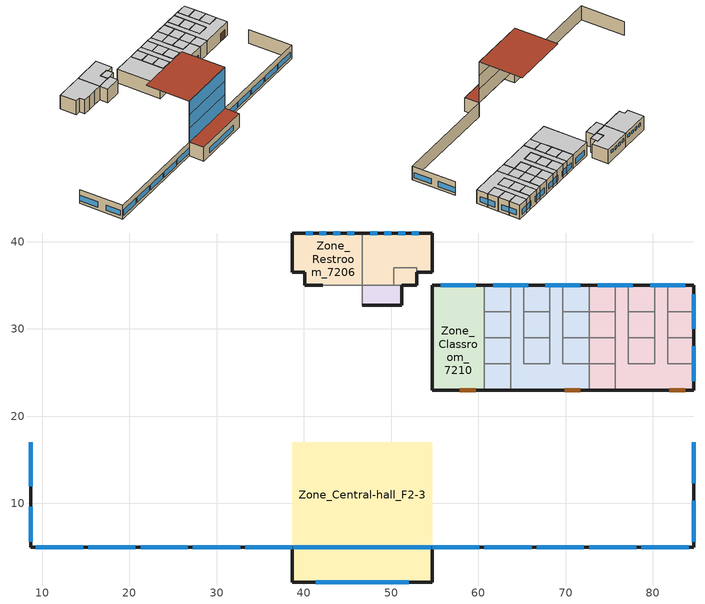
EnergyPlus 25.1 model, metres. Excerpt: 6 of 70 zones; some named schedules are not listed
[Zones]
Zone_Restroom_7206
 floor to Zone_Restroom_7112 (Interior Floor): 46.7,41 46.7,35 40.1,35 40.1,36.5 38.7,36.5 38.7,41 z4.8; 54.7,41 54.7,36.5 52.95,36.5 52.95,37 50.3,37 50.3,35 46.7,35 46.7,41 z4.8; 52.95,37 52.95,35 50.3,35 50.3,37 z4.8
 wall outside (ASHRAE 189.1-2009 ExtWall SteelFrame ClimateZone 1-3): 51.2,35 52.95,35 52.95,36.5 54.7,36.5 54.7,41 46.7,41 38.7,41 38.7,36.5 40.1,36.5 40.1,35 42.2,35 z4.8:8.8
 wall to Zone_Elevator_R (Interior Wall): 44.45,35 46.7,35 z4.8:8.8
 wall to Zone_Elevator_L (Interior Wall): 42.2,35 44.45,35 z4.8:8.8
 wall to Zone_Restroom_7206 (Interior Wall): 46.7,35 46.7,41 46.7,35 / 52.95,37 52.95,36.5 52.95,37 50.3,37 52.95,37 / 50.3,35 50.3,37 50.3,35 z4.8:8.8
 wall to Zone_Elec/MechRoom_7209 (Interior Wall): 46.7,35 50.3,35 51.2,35 z4.8:8.8
 window (ASHRAE 189.1-2009 ExtWindow ClimateZone 3): 41,41 40.2,41 / 45.8,41 45,41 / 44.2,41 43.4,41 / 42.6,41 41.8,41 / 53.2,41 52.4,41 / 48.4,41 47.6,41 / 50,41 49.2,41 / 51.6,41 50.8,41 z7:7.8
 ceiling to Zone_Restroom_7304 (Interior Ceiling): 46.7,35 46.7,41 38.7,41 38.7,36.5 40.1,36.5 40.1,35 z8.8; 50.3,35 50.3,37 52.95,37 52.95,36.5 54.7,36.5 54.7,41 46.7,41 46.7,35 z8.8; 52.95,35 52.95,37 50.3,37 50.3,35 z8.8
Zone_Classroom_7210
 floor to Zone_Restroom_7116 (Interior Floor): 60.7,35 60.7,32 54.7,32 54.7,35 z4.8
 floor to Zone_Library_7117 (Interior Floor): 60.7,32 60.7,23 54.7,23 54.7,32 z4.8
 wall outside (ASHRAE 189.1-2009 ExtWall SteelFrame ClimateZone 1-3): 60.7,35 54.7,35 54.7,23 60.7,23 z4.8:8.8
 wall to Zone_Office_7211 (Interior Wall): 60.7,23 60.7,26 60.7,29 60.7,32 60.7,35 z4.8:8.8
 window (ASHRAE 189.1-2009 ExtWindow ClimateZone 3): 59.7,35 55.7,35 z5.6:7.1
 door (Exterior Door): 57.9,23 59.7,23 z4.8:7
 ceiling to Zone_Classroom_7308 (Interior Ceiling): 60.7,23 60.7,35 54.7,35 54.7,23 z8.8
Zone_Office_7211
 floor to Zone_Corridor_Behide-7118-7121 (Interior Floor): 69.7,35 69.7,33 68.2,33 68.2,35 z4.8; 65.2,35 65.2,33 63.7,33 63.7,35 z4.8; 72.7,35 72.7,33 69.7,33 69.7,35 z4.8; 63.7,35 63.7,33 60.7,33 60.7,35 z4.8; 68.2,35 68.2,33 65.2,33 65.2,35 z4.8
 floor to Zone_ClosedOffice_7118 (Interior Floor): 65.2,33 65.2,26 66.7,26 66.7,23 63.7,23 63.7,29.5 64.7,29.5 64.7,33 z4.8; 64.7,33 64.7,29.5 63.7,29.5 63.7,33 z4.8; 63.7,26 63.7,23 60.7,23 60.7,26 z4.8; 63.7,29 63.7,26 60.7,26 60.7,29 z4.8; 63.7,29.5 63.7,29 60.7,29 60.7,29.5 z4.8; 63.7,32 63.7,29.5 60.7,29.5 60.7,32 z4.8; 63.7,33 63.7,32 60.7,32 60.7,33 z4.8; 66.7,29 66.7,26 65.2,26 65.2,29 z4.8; 66.7,32 66.7,29 65.2,29 65.2,32 z4.8; 66.7,33 66.7,32 65.2,32 65.2,33 z4.8
 floor to Zone_ClosedOffice_7120 (Interior Floor): 69.7,33 69.7,29.5 68.7,29.5 68.7,33 z4.8; 68.7,33 68.7,29.5 69.7,29.5 69.7,26 72.7,26 72.7,23 66.7,23 66.7,26 68.2,26 68.2,33 z4.8; 72.7,33 72.7,32 69.7,32 69.7,33 z4.8; 68.2,29 68.2,26 66.7,26 66.7,29 z4.8; 68.2,32 68.2,29 66.7,29 66.7,32 z4.8; 68.2,33 68.2,32 66.7,32 66.7,33 z4.8; 72.7,29 72.7,26 69.7,26 69.7,29 z4.8; 72.7,29.5 72.7,29 69.7,29 69.7,29.5 z4.8; 72.7,32 72.7,29.5 69.7,29.5 69.7,32 z4.8
 wall outside (ASHRAE 189.1-2009 ExtWall SteelFrame ClimateZone 1-3): 60.7,23 63.7,23 72.7,23 / 72.7,35 69.7,35 68.2,35 65.2,35 63.7,35 60.7,35 z4.8:8.8
 wall to Zone_Office_7212 (Interior Wall): 72.7,23 72.7,26 72.7,29 72.7,32 72.7,35 z4.8:8.8
 wall to Zone_Office_7211 (Interior Wall): 63.7,26 63.7,23 63.7,26 60.7,26 63.7,26 63.7,29 63.7,26 / 63.7,32 63.7,29 60.7,29 63.7,29 63.7,32 60.7,32 63.7,32 63.7,35 63.7,32 / 65.2,32 65.2,35 65.2,32 65.2,29 65.2,32 68.2,32 68.2,29 68.2,26 65.2,26 65.2,29 65.2,26 68.2,26 68.2,29 65.2,29 68.2,29 68.2,32 65.2,32 / 68.2,35 68.2,32 68.2,35 / 69.7,32 69.7,35 69.7,32 72.7,32 69.7,32 69.7,29 69.7,32 / 69.7,26 69.7,29 69.7,26 72.7,26 69.7,26 / 72.7,29 69.7,29 72.7,29 z4.8:8.8
 window (ASHRAE 189.1-2009 ExtWindow ClimateZone 3): 65.15,35 63.75,35 / 69.65,35 68.25,35 / 71.7,35 69.7,35 / 63.7,35 61.7,35 / 65.7,35 65.2,35 / 68.2,35 67.7,35 z5.6:7.1
 door (Exterior Door): 69.9,23 71.7,23 z4.8:7
 ceiling to Zone_Classroom_7309 (Interior Ceiling): 72.7,23 72.7,26 69.7,26 69.7,35 68.2,35 68.2,26 65.2,26 65.2,35 63.7,35 63.7,23 z8.8; 63.7,23 63.7,26 60.7,26 60.7,23 z8.8; 72.7,32 72.7,35 69.7,35 69.7,32 z8.8; 63.7,26 63.7,29 60.7,29 60.7,26 z8.8; 63.7,29 63.7,32 60.7,32 60.7,29 z8.8; 63.7,32 63.7,35 60.7,35 60.7,32 z8.8; 68.2,26 68.2,29 65.2,29 65.2,26 z8.8; 68.2,29 68.2,32 65.2,32 65.2,29 z8.8; 68.2,32 68.2,35 65.2,35 65.2,32 z8.8; 72.7,26 72.7,29 69.7,29 69.7,26 z8.8; 72.7,29 72.7,32 69.7,32 69.7,29 z8.8
Zone_Office_7212
 floor to Zone_Elec/MechRoom_7122 (Interior Floor): 81.7,35 81.7,26 84.7,26 84.7,23 75.7,23 75.7,29 77.2,29 77.2,26 80.2,26 80.2,35 z4.8; 77.2,35 77.2,29 75.7,29 75.7,35 z4.8; 75.7,26 75.7,23 72.7,23 72.7,26 z4.8; 84.7,35 84.7,32 81.7,32 81.7,35 z4.8; 75.7,29 75.7,26 72.7,26 72.7,29 z4.8; 75.7,32 75.7,29 72.7,29 72.7,32 z4.8; 75.7,35 75.7,32 72.7,32 72.7,35 z4.8; 80.2,29 80.2,26 77.2,26 77.2,29 z4.8; 80.2,32 80.2,29 78.7,29 78.7,32 z4.8; 78.7,32 78.7,29 77.2,29 77.2,32 z4.8; 80.2,35 80.2,32 78.7,32 78.7,35 z4.8; 78.7,35 78.7,32 77.2,32 77.2,35 z4.8; 84.7,29 84.7,26 81.7,26 81.7,29 z4.8; 84.7,32 84.7,29 81.7,29 81.7,32 z4.8
 wall outside (ASHRAE 189.1-2009 ExtWall SteelFrame ClimateZone 1-3): 72.7,23 75.7,23 84.7,23 84.7,26 84.7,29 84.7,32 84.7,35 81.7,35 80.2,35 77.2,35 75.7,35 72.7,35 z4.8:8.8
 wall to Zone_Office_7212 (Interior Wall): 75.7,26 75.7,23 75.7,26 72.7,26 75.7,26 75.7,29 75.7,26 / 75.7,32 75.7,29 72.7,29 75.7,29 75.7,32 72.7,32 75.7,32 75.7,35 75.7,32 / 77.2,32 77.2,35 77.2,32 77.2,29 77.2,32 80.2,32 80.2,29 80.2,26 77.2,26 77.2,29 77.2,26 80.2,26 80.2,29 77.2,29 80.2,29 80.2,32 77.2,32 / 80.2,35 80.2,32 80.2,35 / 81.7,32 81.7,35 81.7,32 84.7,32 81.7,32 81.7,29 81.7,32 / 81.7,26 81.7,29 81.7,26 84.7,26 81.7,26 / 84.7,29 81.7,29 84.7,29 z4.8:8.8
 window (ASHRAE 189.1-2009 ExtWindow ClimateZone 3): 84.7,24 84.7,26 / 77.15,35 75.75,35 / 81.65,35 80.25,35 / 83.7,35 81.7,35 / 75.7,35 73.7,35 / 80.2,35 79.7,35 / 77.7,35 77.2,35 / 84.7,26 84.7,28 / 84.7,30 84.7,32 / 84.7,32 84.7,34 z5.6:7.1
 door (Exterior Door): 81.9,23 83.7,23 z4.8:7
 ceiling to Zone_Classroom_7310 (Interior Ceiling): 84.7,23 84.7,26 81.7,26 81.7,35 80.2,35 80.2,26 77.2,26 77.2,35 75.7,35 75.7,23 z8.8; 72.7,23 75.7,23 75.7,26 72.7,26 z8.8; 84.7,32 84.7,35 81.7,35 81.7,32 z8.8; 75.7,26 75.7,29 72.7,29 72.7,26 z8.8; 75.7,29 75.7,32 72.7,32 72.7,29 z8.8; 75.7,32 75.7,35 72.7,35 72.7,32 z8.8; 80.2,26 80.2,29 77.2,29 77.2,26 z8.8; 80.2,29 80.2,32 77.2,32 77.2,29 z8.8; 80.2,32 80.2,35 77.2,35 77.2,32 z8.8; 84.7,26 84.7,29 81.7,29 81.7,26 z8.8; 84.7,29 84.7,32 81.7,32 81.7,29 z8.8
Zone_Elec/MechRoom_7209
 floor to Zone_Elec/MechRoom_7113 (Interior Floor): 51.2,35 51.2,32.7 46.7,32.7 46.7,35 z4.8
 wall outside (ASHRAE 189.1-2009 ExtWall SteelFrame ClimateZone 1-3): 46.7,32.7 51.2,32.7 51.2,35 z4.8:8.8
 wall to Zone_Elevator_R (Interior Wall): 46.7,35 46.7,32.7 z4.8:8.8
 ceiling to Zone_Elec/MechRoom_7307 (Interior Ceiling): 51.2,32.7 51.2,35 46.7,35 46.7,32.7 z8.8
Zone_Central-hall_F2-3
 wall outside (ASHRAE 189.1-2009 ExtWall SteelFrame ClimateZone 1-3): 8.7,17 8.7,5 38.7,5 38.7,1 54.7,1 54.7,5 84.7,5 84.7,17 z4.8:8.8; 38.7,5 54.7,5 z8.8:12.8; 38.7,5 54.7,5 z12.8:16.8; 38.7,5 54.7,5 z16.8:20.8
 window (ASHRAE 189.1-2009 ExtWindow ClimateZone 3): 84.7,5.6 84.7,10.3 / 84.7,12.3 84.7,17 / 54.7,5 60.1,5 / 60.7,5 66.1,5 / 66.7,5 72.1,5 / 72.7,5 78.1,5 / 78.7,5 84.1,5 / 41.35,1 52.05,1 / 9.3,5 14.7,5 / 15.3,5 20.7,5 / 21.3,5 26.7,5 / 27.3,5 32.7,5 / 33.3,5 38.7,5 / 8.7,17 8.7,12 / 8.7,9.6 8.7,5.6 z5.6:7.1; 38.8,5 54.6,5 z8.9:12.8; 38.8,5 54.6,5 z12.85:16.75; 38.8,5 54.6,5 z16.8:20.7
 roof outside (ASHRAE 189.1-2009 ExtRoof IEAD ClimateZone 2-5): 54.7,1 54.7,5 38.7,5 38.7,1 z8.8; 54.7,5 54.7,17 38.7,17 38.7,5 z20.8
[Building]
Building 1
[Site:Location]
Lampang.Agromet: Latitude {deg}=18.325; Longitude {deg}=99.3014; Time Zone {hr}=7; Elevation {m}=319; Keep Site Location Information=No
[Site:GroundTemperature:BuildingSurface]
30, 30, 30, 30, 30, 30, 30, 30, 30, 30, 30, 30
[Material] Thermal Absorptance=0.9
Name | Roughness | Thickness {m} | Conductivity {W/m-K} | Density {kg/m3} | Specific Heat {J/kg-K} | Solar Absorptance | Visible Absorptance
1/2IN Gypsum | Smooth | 0.0127 | 0.16 | 784.9 | 830 | 0.4 | 0.4
F08 Metal surface | Smooth | 0.0008 | 45.28 | 7824 | 500 | 0.7 | 0.7
F16 Acoustic tile | MediumSmooth | 0.0191 | 0.06 | 368 | 590 | 0.3 | 0.3
G01a 19mm gypsum board | MediumSmooth | 0.019 | 0.16 | 800 | 1090 | 0.4 | 0.4
I01 25mm insulation board | MediumRough | 0.0254 | 0.03 | 43 | 1210 | 0.6 | 0.6
M11 100mm lightweight concrete | MediumRough | 0.1016 | 0.53 | 1280 | 840 | 0.5 | 0.5
Metal Decking | MediumSmooth | 0.0015 | 45.006 | 7680 | 418.4 | 0.6 | 0.6
Roof Insulation [21] | MediumRough | 0.2105 | 0.049 | 265 | 836.8 | 0.7 | 0.7
Roof Membrane | VeryRough | 0.0095 | 0.16 | 1121.29 | 1460 | 0.7 | 0.7
Wall Insulation [33] | MediumRough | 0.0781 | 0.045 | 265 | 836.8 | 0.7 | 0.7
[Material:NoMass]
MAT-SHEATH: Roughness=Smooth; Thermal Resistance {m2-K/W}=0.1; Thermal Absorptance=0.9; Solar Absorptance=0.7; Visible Absorptance=0.7
[Material:AirGap]
Name | Thermal Resistance {m2-K/W}
F04 Wall air space resistance | 0.15
F05 Ceiling air space resistance | 0.18
[WindowMaterial:Glazing]
Theoretical Glass [202]: Optical Data Type=SpectralAverage; Thickness {m}=0.003; Solar Transmittance at Normal Incidence=0.2325; Front Side Solar Reflectance at Normal Incidence=0.7175; Back Side Solar Reflectance at Normal Incidence=0; Visible Transmittance at Normal Incidence=0.3192; Front Side Visible Reflectance at Normal Incidence=0.6308; Back Side Visible Reflectance at Normal Incidence=0; Infrared Transmittance at Normal Incidence=0; Front Side Infrared Hemispherical Emissivity=0.9; Back Side Infrared Hemispherical Emissivity=0.9; Conductivity {W/m-K}=0.0192; Dirt Correction Factor for Solar and Visible Transmittance=1; Solar Diffusing=No
[Construction]
ASHRAE 189.1-2009 ExtRoof IEAD ClimateZone 2-5: Roof Membrane, Roof Insulation [21], Metal Decking
ASHRAE 189.1-2009 ExtWall SteelFrame ClimateZone 1-3: MAT-SHEATH, Wall Insulation [33], 1/2IN Gypsum
ASHRAE 189.1-2009 ExtWindow ClimateZone 3: Theoretical Glass [202]
Exterior Door: F08 Metal surface, I01 25mm insulation board
Interior Ceiling: M11 100mm lightweight concrete, F05 Ceiling air space resistance, F16 Acoustic tile
Interior Floor: F16 Acoustic tile, F05 Ceiling air space resistance, M11 100mm lightweight concrete
Interior Wall: G01a 19mm gypsum board, F04 Wall air space resistance, G01a 19mm gypsum board
[Space]
Name | Zone | Ceiling Height {m} | Volume {m3} | Floor Area {m2} | Space Type
7206 | Zone_Restroom_7206 | 4 | 183.6 | 45.9 | 189.1-2009 - SecSchl - Restroom - CZ1-3
7207 | Zone_Restroom_7206 | 4 | 160.3 | 40.075 | 189.1-2009 - SecSchl - Restroom - CZ1-3
7208 | Zone_Restroom_7206 | 4 | 21.2 | 5.3 | 189.1-2009 - SecSchl - Restroom - CZ1-3
7210 | Zone_Classroom_7210 | 4 | 288 | 72 | 189.1-2009 - SecSchl - Classroom - CZ1-3
7211 | Zone_Office_7211 | 4 | 216 | 54 | 189.1-2009 - SecSchl - Office - CZ1-3
7211-1; 7211-10; 7211-2; 7211-3; 7211-4; 7211-5; 7211-6; 7211-7; 7211-8; 7211-9 | Zone_Office_7211 | 4 | 36 | 9 | 189.1-2009 - SecSchl - Office - CZ1-3
7212 | Zone_Office_7212 | 4 | 216 | 54 | 189.1-2009 - SecSchl - Office - CZ1-3
7212-1; 7212-10; 7212-2; 7212-3; 7212-4; 7212-5; 7212-6; 7212-7; 7212-8; 7212-9 | Zone_Office_7212 | 4 | 36 | 9 | 189.1-2009 - SecSchl - Office - CZ1-3
7209 | Zone_Elec/MechRoom_7209 | 4 | 41.4 | 10.35 | 189.1-2009 - Office - Elec/MechRoom - CZ1-3
F2-3_Lobby | Zone_Central-hall_F2-3 | 8 | 4928 | 1024 | 189.1-2009 - SecSchl - Lobby - CZ1-3
F4_Lobby | Zone_Central-hall_F2-3 | 4 | 0 | 64 | 189.1-2009 - SecSchl - Lobby - CZ1-3
F5_Lobby | Zone_Central-hall_F2-3 | 4 | 1024 | 256 | 189.1-2009 - SecSchl - Lobby - CZ1-3
[SpaceList]
189.1-2009 - SecSchl - Restroom - CZ1-3: 7116, 7306, 7208, 7207, 7106, 7107, 7112, 7115, 7114, 7504, 7503, 7206, 7406, 7408, 7304, 7305, 7407
189.1-2009 - Office - Elec/MechRoom - CZ1-3: 7122, 7123, 7124, 7125, 7113, 7209, 7505, 7409, 7307
189.1-2009 - SecSchl - Classroom - CZ1-3: 7403, 7315, 7413, 7410, 7201, 7302, 7421, 7420, 7417, 7419, 7401, 7402, 7404, 7308, 7423, 7210, 7202, 7203, 7204, 7205, 7303, 7314, 7313, 7309, 7312, 7310, 7311, 7422, 7411, 7415, 7416, 7405, 7414, 7418, 7412
189.1-2009 - SecSchl - Office - CZ1-3: 7316, 7211-3, 7212, 7212-3, 7301-8, 7212-10, 7212-8, 7316-5, 7211-1, 7212-7, 7211, 7301-9, 7301-7, 7211-9, 7212-5, 7211-7, 7301-10, 7211-6, 7316-4, 7316-9, 7211-8, 7212-1, 7211-2, 7211-5, 7212-2, 7212-6, 7212-9, 7211-4, 7211-10, 7212-4, 7316-7, 7316-11, 7316-3, 7316-6, 7316-10, 7316-2, 7316-1, 7316-8, 7301-1, 7301, 7301-2, 7301-5, 7301-3, 7301-6, 7301-4
189.1-2009 - SecSchl - Lobby - CZ1-3: F2-3_Lobby, F4_Lobby, F5_Lobby
[Zone] Multiplier=1; Part of Total Floor Area=Yes
Name | Ceiling Height {m} | Volume {m3} | Floor Area {m2}
Zone_Restroom_7206; Zone_Classroom_7210; Zone_Office_7211; Zone_Office_7212; Zone_Elec/MechRoom_7209
Zone_Central-hall_F2-3 | 16 | 5952 | 1344
[People] Number of People Calculation Method=People/Area; Fraction Radiant=0.3; Activity Level Schedule=SecondarySchool Activity
Name | Zone or ZoneList or Space or SpaceList | Number of People Schedule | People per Floor Area {person/m2} | Number of People
189.1-2009 - SecSchl - Restroom - CZ1-3 People | 189.1-2009 - SecSchl - Restroom - CZ1-3 | SecondarySchool Bldg Occ | 0.8
189.1-2009 - Office - Elec/MechRoom - CZ1-3 People | 189.1-2009 - Office - Elec/MechRoom - CZ1-3 | SecondarySchool Bldg Occ | 0.5
189.1-2009 - SecSchl - Classroom - CZ1-3 People | 189.1-2009 - SecSchl - Classroom - CZ1-3 | SecondarySchool Bldg Occ | 0.81
189.1-2009 - SecSchl - Office - CZ1-3 People | 189.1-2009 - SecSchl - Office - CZ1-3 | SecondarySchool Office Occ | 0.0500522 | 10
189.1-2009 - SecSchl - Lobby - CZ1-3 People | 189.1-2009 - SecSchl - Lobby - CZ1-3 | SecondarySchool Bldg Occ | 0 | 0
[Lights] Design Level Calculation Method=Watts/Area
Name | Zone or ZoneList or Space or SpaceList | Schedule | Watts per Floor Area {W/m2} | Fraction Replaceable
189.1-2009 - SecSchl - Restroom - CZ1-3 Lights | 189.1-2009 - SecSchl - Restroom - CZ1-3 | SecondarySchool Bldg Light | 8.71877 | 1
189.1-2009 - Office - Elec/MechRoom - CZ1-3 Lights | 189.1-2009 - Office - Elec/MechRoom - CZ1-3 | Office Bldg Light | 14.5313
189.1-2009 - SecSchl - Classroom - CZ1-3 Lights | 189.1-2009 - SecSchl - Classroom - CZ1-3 | SecondarySchool Bldg Light | 13.5625 | 1
189.1-2009 - SecSchl - Office - CZ1-3 Lights | 189.1-2009 - SecSchl - Office - CZ1-3 | SecondarySchool Bldg Light | 10.6563 | 1
189.1-2009 - SecSchl - Lobby - CZ1-3 Lights | 189.1-2009 - SecSchl - Lobby - CZ1-3 | SecondarySchool Bldg Light | 12.5938 | 1
[ElectricEquipment] Design Level Calculation Method=Watts/Area
Name | Zone or ZoneList or Space or SpaceList | Schedule | Watts per Floor Area {W/m2}
189.1-2009 - SecSchl - Restroom - CZ1-3 Electric Equipment | 189.1-2009 - SecSchl - Restroom - CZ1-3 | SecondarySchool Bldg Equip | 2.90626
189.1-2009 - Office - Elec/MechRoom - CZ1-3 Electric Equipment | 189.1-2009 - Office - Elec/MechRoom - CZ1-3 | Office Bldg Equip | 2.90626
189.1-2009 - SecSchl - Classroom - CZ1-3 Electric Equipment | 189.1-2009 - SecSchl - Classroom - CZ1-3 | SecondarySchool Bldg Equip | 7.31946
189.1-2009 - SecSchl - Office - CZ1-3 Electric Equipment | 189.1-2009 - SecSchl - Office - CZ1-3 | SecondarySchool Bldg Equip | 7.85765
189.1-2009 - SecSchl - Lobby - CZ1-3 Electric Equipment | 189.1-2009 - SecSchl - Lobby - CZ1-3 | SecondarySchool Bldg Equip | 2.90626
[ZoneInfiltration:DesignFlowRate] Design Flow Rate Calculation Method=Flow/ExteriorArea; Flow Rate per Exterior Surface Area {m3/s-m2}=0.00030226; Density Basis=Outdoor
Name | Zone or ZoneList or Space or SpaceList | Schedule
189.1-2009 - SecSchl - Restroom - CZ1-3 Infiltration | 189.1-2009 - SecSchl - Restroom - CZ1-3 | SecondarySchool Infil
189.1-2009 - Office - Elec/MechRoom - CZ1-3 Infiltration | 189.1-2009 - Office - Elec/MechRoom - CZ1-3 | Office Infil Quarter On
189.1-2009 - SecSchl - Classroom - CZ1-3 Infiltration | 189.1-2009 - SecSchl - Classroom - CZ1-3 | SecondarySchool Infil
189.1-2009 - SecSchl - Office - CZ1-3 Infiltration | 189.1-2009 - SecSchl - Office - CZ1-3 | SecondarySchool Infil
189.1-2009 - SecSchl - Lobby - CZ1-3 Infiltration | 189.1-2009 - SecSchl - Lobby - CZ1-3 | SecondarySchool Infil
[ZoneVentilation:DesignFlowRate] Design Flow Rate Calculation Method=Flow/Person
Name | Zone or ZoneList or Space or SpaceList | Schedule | Flow Rate per Person {m3/s-person}
Zone_Classroom_7210 Ventilation per Person | Zone_Classroom_7210 | SecondarySchool Bldg Occ | 0.00707921
Zone_Office_7211 Ventilation per Person | Zone_Office_7211 | SecondarySchool Office Occ | 0.00943895
Zone_Office_7212 Ventilation per Person | Zone_Office_7212 | SecondarySchool Office Occ | 0.00943895
[HVACTemplate:Zone:IdealLoadsAirSystem] Maximum Heating Supply Air Temperature {C}=50; Minimum Cooling Supply Air Temperature {C}=13; Heating Limit=NoLimit; Maximum Heating Air Flow Rate {m3/s}=autosize; Maximum Sensible Heating Capacity {W}=autosize; Cooling Limit=NoLimit; Maximum Cooling Air Flow Rate {m3/s}=autosize; Maximum Total Cooling Capacity {W}=autosize; Dehumidification Control Type=None; Cooling Sensible Heat Ratio=0.7; Dehumidification Setpoint {percent}=60; Humidification Control Type=None; Humidification Setpoint {percent}=30; Outdoor Air Method=Flow/Zone; Demand Controlled Ventilation Type=None
Zone_Classroom_7210; Zone_Office_7211; Zone_Office_7212
[ZoneControl:Thermostat] Temperature Difference Between Cutout And Setpoint {deltaC}=0
Name | Zone or ZoneList | Control Type Schedule | Control 1
Zone_Classroom_7210 Thermostat | Zone_Classroom_7210 | Zone_Classroom_7210 Thermostat Schedule | Zone_Classroom_7210 Thermostat 1
Zone_Office_7211 Thermostat | Zone_Office_7211 | Zone_Office_7211 Thermostat Schedule | Zone_Office_7211 Thermostat 11
Zone_Office_7212 Thermostat | Zone_Office_7212 | Zone_Office_7212 Thermostat Schedule | Zone_Office_7212 Thermostat 11
[ThermostatSetpoint:DualSetpoint] Heating Setpoint Temperature Schedule=SecondarySchool HtgSetp; Cooling Setpoint Temperature Schedule=SecondarySchool ClgSetp
Zone_Classroom_7210 Thermostat 1; Zone_Office_7211 Thermostat 11; Zone_Office_7212 Thermostat 11
[Schedule:Week:Daily]
SecondarySchool Bldg Occ Week Rule - Jan1-Jun24: SecondarySchool Bldg Occ Rule 5 Day Schedule, SecondarySchool Bldg Occ Default Schedule, SecondarySchool Bldg Occ Default Schedule, SecondarySchool Bldg Occ Default Schedule, SecondarySchool Bldg Occ Default Schedule, SecondarySchool Bldg Occ Default Schedule, SecondarySchool Bldg Occ Rule 5 Day Schedule, SecondarySchool Bldg Occ Default Schedule, SecondarySchool Bldg Occ Summer Design Day, SecondarySchool Bldg Occ Winter Design Day, SecondarySchool Bldg Occ Default Schedule, SecondarySchool Bldg Occ Default Schedule
SecondarySchool Bldg Occ Week Rule - Jun25-Jul1: SecondarySchool Bldg Occ Rule 5 Day Schedule, SecondarySchool Bldg Occ Default Schedule, SecondarySchool Bldg Occ Default Schedule, SecondarySchool Bldg Occ Default Schedule, SecondarySchool Bldg Occ Default Schedule, SecondarySchool Bldg Occ Default Schedule, SecondarySchool Bldg Occ Rule 3 Day Schedule, SecondarySchool Bldg Occ Default Schedule, SecondarySchool Bldg Occ Summer Design Day, SecondarySchool Bldg Occ Winter Design Day, SecondarySchool Bldg Occ Default Schedule, SecondarySchool Bldg Occ Default Schedule
SecondarySchool Bldg Occ Week Rule - Jul2-Aug26: SecondarySchool Bldg Occ Rule 3 Day Schedule, SecondarySchool Bldg Occ Rule 4 Day Schedule, SecondarySchool Bldg Occ Rule 4 Day Schedule, SecondarySchool Bldg Occ Rule 4 Day Schedule, SecondarySchool Bldg Occ Rule 4 Day Schedule, SecondarySchool Bldg Occ Rule 4 Day Schedule, SecondarySchool Bldg Occ Rule 3 Day Schedule, SecondarySchool Bldg Occ Default Schedule, SecondarySchool Bldg Occ Summer Design Day, SecondarySchool Bldg Occ Winter Design Day, SecondarySchool Bldg Occ Default Schedule, SecondarySchool Bldg Occ Default Schedule
[Schedule:Year]
Office Bldg Light: Office Bldg Light Week Rule - Jan1-Dec31, 1, 1, 12, 31
SecondarySchool Bldg Light: SecondarySchool Bldg Light Week Rule - Jan1-Jun24, 1, 1, 6, 24, SecondarySchool Bldg Light Week Rule - Jun25-Jul1, 6, 25, 7, 1, SecondarySchool Bldg Light Week Rule - Jul2-Aug26, 7, 2, 8, 26, SecondarySchool Bldg Light Week Rule - Aug27-Sep2, 8, 27, 9, 2, SecondarySchool Bldg Light Week Rule - Sep3-Dec31, 9, 3, 12, 31
SecondarySchool Bldg Occ: SecondarySchool Bldg Occ Week Rule - Jan1-Jun24, 1, 1, 6, 24, SecondarySchool Bldg Occ Week Rule - Jun25-Jul1, 6, 25, 7, 1, SecondarySchool Bldg Occ Week Rule - Jul2-Aug26, 7, 2, 8, 26, SecondarySchool Bldg Occ Week Rule - Aug27-Sep2, 8, 27, 9, 2, SecondarySchool Bldg Occ Week Rule - Sep3-Dec31, 9, 3, 12, 31
SecondarySchool Activity: SecondarySchool Activity Week Rule - Jan1-Dec31, 1, 1, 12, 31
SecondarySchool Bldg Equip: SecondarySchool Bldg Equip Week Rule - Jan1-Jun24, 1, 1, 6, 24, SecondarySchool Bldg Equip Week Rule - Jun25-Jul1, 6, 25, 7, 1, SecondarySchool Bldg Equip Week Rule - Jul2-Aug26, 7, 2, 8, 26, SecondarySchool Bldg Equip Week Rule - Aug27-Sep2, 8, 27, 9, 2, SecondarySchool Bldg Equip Week Rule - Sep3-Dec31, 9, 3, 12, 31
Office Bldg Equip: Office Bldg Equip Week Rule - Jan1-Dec31, 1, 1, 12, 31
SecondarySchool Office Occ: SecondarySchool Office Occ Week Rule - Jan1-Jun24, 1, 1, 6, 24, SecondarySchool Office Occ Week Rule - Jun25-Jul1, 6, 25, 7, 1, SecondarySchool Office Occ Week Rule - Jul2-Aug26, 7, 2, 8, 26, SecondarySchool Office Occ Week Rule - Aug27-Sep2, 8, 27, 9, 2, SecondarySchool Office Occ Week Rule - Sep3-Dec31, 9, 3, 12, 31
Office Infil Quarter On: Office Infil Quarter On Week Rule - Jan1-Dec31, 1, 1, 12, 31
SecondarySchool Infil: SecondarySchool Infil Week Rule - Jan1-Dec31, 1, 1, 12, 31
[Schedule:Compact]
Zone_Classroom_7210 Thermostat Schedule; Zone_Office_7211 Thermostat Schedule; Zone_Office_7212 Thermostat Schedule: Through: 12/31, For: AllDays, Until: 24:0.0, 4
